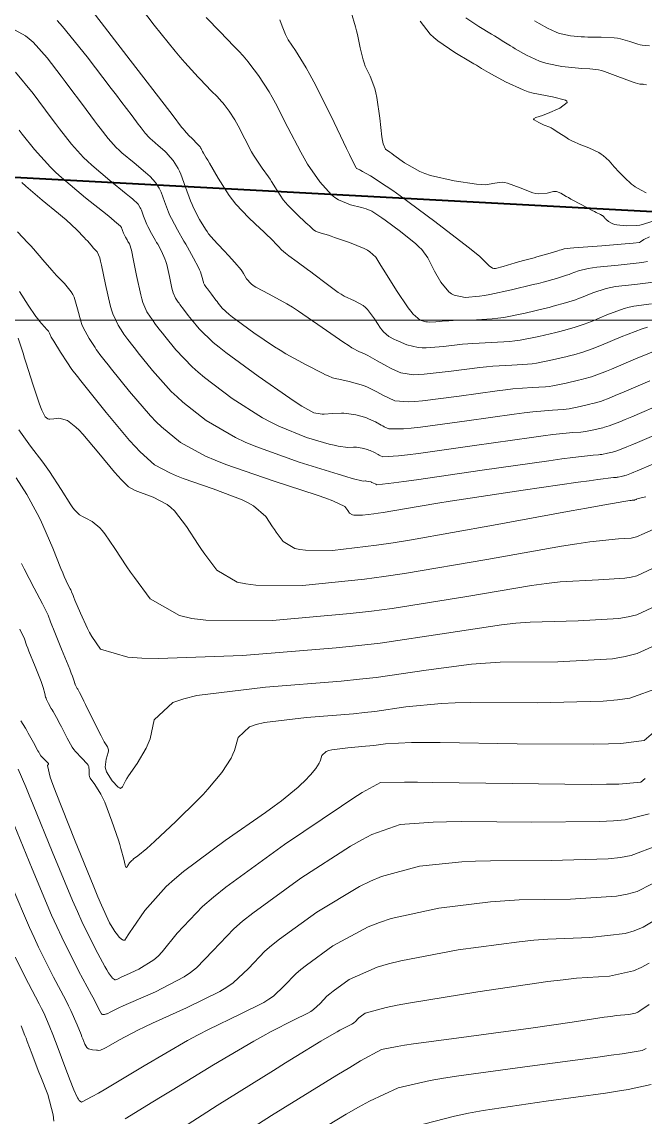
# Model space of a CAD drawing. Header units: millimetres. Extents: x 837475 to 838477, y 1189012 to 1191015.
# Drawn here: x 837773.3 to 837820.7, y 1189153.4 to 1189236.5 of the extents above; entities that cross this region are included whole.
import ezdxf

# ---------------------------------------------------------------- set-up
doc = ezdxf.new("R2010")
doc.units = ezdxf.units.MM
doc.header["$LTSCALE"] = 0.3
doc.layers.add('COORD', color=253, linetype='Continuous', lineweight=20)
doc.layers.add('CORREDORVIA', color=94, linetype='Continuous', lineweight=40)
doc.layers.add('COTAS 10', color=7, linetype='Continuous', lineweight=9, true_color=0x6e3e2d)
doc.layers.add('COTAS INT', color=7, linetype='Continuous', lineweight=5, true_color=0x9fa19f)

msp = doc.modelspace()

# ---------------------------------------------------------------- linework, layer by layer
at = {"layer": 'COORD'}
msp.add_line((837476.514, 1189213.872), (838476.514, 1189213.872), dxfattribs=at)
at = {"layer": 'CORREDORVIA'}
msp.add_lwpolyline([(837918.48, 1189883.493), (837925.042, 1189453.383), (837902.497, 1189217.712), (837593.191, 1189234.399), (837666.017, 1189670.117), (837623.316, 1189818.024), (837548.503, 1190011.455), (837506.88, 1190461.595), (837936.282, 1190278.252), (837938.054, 1190355.403), (837933.054, 1190517.446), (837913.685, 1190646.739), (837916.913, 1190801.892), (837910.676, 1191000.965), (838213.029, 1190992.912), (838237.174, 1190821.339), (838237.001, 1190602.875), (838240.031, 1190437.198), (838238.102, 1190145.726), (838184.199, 1189898.277), (837758.842, 1190109.914), (837918.48, 1189883.493)], dxfattribs=at)
at = {"layer": 'COTAS 10'}
for points in [[(837782.003, 1189238.084), (837783.372, 1189236.276), (837784.975, 1189234.307), (837785.352, 1189233.859), (837785.698, 1189233.453), (837786.706, 1189232.335), (837787.424, 1189231.594), (837787.588, 1189231.426), (837787.737, 1189231.273), (837788.15, 1189230.851), (837788.483, 1189230.487), (837788.582, 1189230.37), (837788.683, 1189230.246), (837789.074, 1189229.742), (837789.505, 1189229.086), (837789.632, 1189228.868), (837789.762, 1189228.633), (837790.262, 1189227.652), (837790.779, 1189226.65), (837790.921, 1189226.403), (837791.063, 1189226.168), (837791.569, 1189225.43), (837792.05, 1189224.769), (837792.175, 1189224.583), (837792.298, 1189224.396), (837792.712, 1189223.711), (837793.185, 1189223.01), (837793.344, 1189222.813), (837793.515, 1189222.614), (837794.235, 1189221.887), (837794.906, 1189221.269), (837795.047, 1189221.139), (837795.168, 1189221.027), (837795.443, 1189220.772), (837795.628, 1189220.643), (837795.693, 1189220.611), (837795.764, 1189220.581), (837796.07, 1189220.482), (837796.608, 1189220.319), (837796.826, 1189220.247), (837797.073, 1189220.164), (837798.213, 1189219.77), (837799.332, 1189219.314), (837799.565, 1189219.191), (837799.766, 1189219.071), (837800.215, 1189218.653), (837800.599, 1189218.017), (837800.757, 1189217.759), (837800.939, 1189217.467), (837801.786, 1189216.116), (837802.666, 1189214.812), (837802.87, 1189214.548), (837803.055, 1189214.327), (837803.579, 1189213.879), (837804.009, 1189213.755), (837804.136, 1189213.738), (837804.266, 1189213.729), (837804.764, 1189213.756), (837805.49, 1189213.821), (837805.765, 1189213.835), (837806.072, 1189213.847), (837807.444, 1189213.878), (837809.036, 1189213.97), (837809.482, 1189214.022), (837809.929, 1189214.084), (837811.562, 1189214.402), (837813.029, 1189214.759), (837813.372, 1189214.845), (837813.688, 1189214.927), (837814.603, 1189215.179), (837815.369, 1189215.429), (837815.592, 1189215.51), (837815.82, 1189215.596), (837816.681, 1189215.949), (837817.714, 1189216.282), (837818.049, 1189216.355), (837818.407, 1189216.421), (837819.878, 1189216.593), (837821.302, 1189216.772)], [(837807.041, 1189236.844), (837808.032, 1189236.167), (837809.007, 1189235.593), (837809.225, 1189235.462), (837809.421, 1189235.342), (837809.942, 1189235.01), (837810.432, 1189234.701), (837810.608, 1189234.596), (837810.802, 1189234.483), (837811.649, 1189234.005), (837812.646, 1189233.549), (837812.934, 1189233.45), (837813.228, 1189233.363), (837814.332, 1189233.147), (837815.353, 1189233.035), (837815.594, 1189233.014), (837815.816, 1189232.997), (837816.47, 1189232.971), (837817.122, 1189232.882), (837817.344, 1189232.826), (837817.584, 1189232.755), (837818.6, 1189232.386), (837819.546, 1189232.016), (837819.741, 1189231.945), (837819.908, 1189231.888), (837820.27, 1189231.798), (837820.451, 1189231.79), (837820.504, 1189231.785), (837820.558, 1189231.778), (837820.763, 1189231.742)], [(837822.108, 1189207.596), (837819.645, 1189206.54), (837819.151, 1189206.331), (837818.738, 1189206.159), (837817.924, 1189205.838), (837817.572, 1189205.741), (837817.451, 1189205.71), (837817.319, 1189205.676), (837816.755, 1189205.539), (837816.127, 1189205.417), (837815.955, 1189205.393), (837815.783, 1189205.373), (837815.171, 1189205.338), (837813.656, 1189205.182), (837812.916, 1189205.087), (837812.037, 1189204.969), (837807.705, 1189204.355), (837803.451, 1189203.759), (837802.621, 1189203.653), (837801.942, 1189203.572), (837800.748, 1189203.494), (837800.523, 1189203.597), (837800.455, 1189203.632), (837800.385, 1189203.669), (837800.11, 1189203.822), (837799.79, 1189203.977), (837799.691, 1189204.014), (837799.588, 1189204.05), (837799.179, 1189204.161), (837798.746, 1189204.228), (837798.627, 1189204.236), (837798.509, 1189204.24), (837798.086, 1189204.216), (837797.35, 1189204.299), (837797.034, 1189204.37), (837796.669, 1189204.463), (837794.947, 1189204.97), (837792.84, 1189205.817), (837792.233, 1189206.124), (837791.615, 1189206.461), (837789.298, 1189207.938), (837787.191, 1189209.526), (837786.706, 1189209.932), (837786.263, 1189210.325), (837785.018, 1189211.626), (837784.195, 1189212.658), (837784.017, 1189212.881), (837783.862, 1189213.076), (837783.486, 1189213.557), (837783.243, 1189213.89), (837783.171, 1189213.992), (837783.098, 1189214.099), (837782.819, 1189214.52), (837782.524, 1189215.214), (837782.44, 1189215.492), (837782.355, 1189215.808), (837782.042, 1189217.259), (837781.764, 1189218.66), (837781.702, 1189218.943), (837781.646, 1189219.182), (837781.497, 1189219.667), (837781.388, 1189219.861), (837781.357, 1189219.916), (837781.325, 1189219.971), (837781.209, 1189220.174), (837781.102, 1189220.377), (837781.076, 1189220.432), (837781.052, 1189220.486), (837780.979, 1189220.677), (837780.918, 1189220.844), (837780.901, 1189220.883), (837780.883, 1189220.918), (837780.82, 1189221.021), (837780.374, 1189221.399), (837780.116, 1189221.609), (837779.798, 1189221.864), (837778.164, 1189223.164), (837776.343, 1189224.697), (837775.908, 1189225.099), (837775.502, 1189225.491), (837774.288, 1189226.826), (837773.354, 1189228.003), (837773.126, 1189228.296)], [(837821.26, 1189195.034), (837820.023, 1189194.459), (837819.592, 1189194.353), (837819.123, 1189194.27), (837817.109, 1189194.163), (837814.198, 1189193.995), (837813.163, 1189193.874), (837812.029, 1189193.72), (837807.109, 1189192.897), (837801.461, 1189191.987), (837799.869, 1189191.779), (837798.264, 1189191.591), (837792.367, 1189191.07), (837787.306, 1189191.081), (837786.228, 1189191.228), (837785.292, 1189191.437), (837783.08, 1189192.714), (837781.878, 1189194.324), (837781.578, 1189194.745), (837781.292, 1189195.154), (837780.379, 1189196.539), (837779.617, 1189197.651), (837779.426, 1189197.889), (837779.244, 1189198.096), (837778.663, 1189198.589), (837778.197, 1189198.844), (837778.088, 1189198.901), (837777.988, 1189198.952), (837777.702, 1189199.086), (837777.349, 1189199.438), (837777.208, 1189199.627), (837777.047, 1189199.856), (837776.311, 1189201.011), (837775.43, 1189202.378), (837775.178, 1189202.74), (837774.923, 1189203.095), (837773.975, 1189204.318), (837773.101, 1189205.554)], [(837773.054, 1189179.788), (837773.627, 1189178.432), (837773.885, 1189177.808), (837774.185, 1189177.076), (837775.626, 1189173.535), (837777.177, 1189169.812), (837777.547, 1189168.965), (837777.891, 1189168.199), (837778.919, 1189166.098), (837779.639, 1189164.799), (837779.789, 1189164.539), (837779.919, 1189164.322), (837780.209, 1189163.896), (837780.36, 1189163.798), (837780.401, 1189163.787), (837780.442, 1189163.783), (837780.59, 1189163.829), (837780.929, 1189164), (837781.091, 1189164.075), (837781.283, 1189164.162), (837782.221, 1189164.577), (837783.354, 1189165.298), (837783.667, 1189165.578), (837783.981, 1189165.893), (837785.114, 1189167.32), (837787.056, 1189169.359), (837787.88, 1189170.06), (837788.827, 1189170.819), (837793.281, 1189174.053), (837797.601, 1189176.976), (837798.464, 1189177.54), (837799.183, 1189177.997), (837800.575, 1189178.761), (837802.383, 1189178.792), (837803.363, 1189178.786), (837804.551, 1189178.775), (837810.575, 1189178.686), (837816.561, 1189178.622), (837817.725, 1189178.627), (837818.675, 1189178.642), (837820.324, 1189178.778), (837820.662, 1189179.078)], [(837820.966, 1189165.047), (837820.352, 1189164.721), (837819.771, 1189164.461), (837817.95, 1189164.065), (837815.44, 1189163.899), (837814.425, 1189163.785), (837813.271, 1189163.642), (837807.95, 1189162.876), (837802.852, 1189162.042), (837801.839, 1189161.855), (837800.999, 1189161.688), (837799.406, 1189161.243), (837799.012, 1189160.957), (837798.928, 1189160.889), (837798.855, 1189160.828), (837798.684, 1189160.647), (837798.522, 1189160.494), (837798.456, 1189160.45), (837798.38, 1189160.404), (837798.028, 1189160.23), (837797.472, 1189159.951), (837797.268, 1189159.838), (837797.042, 1189159.711), (837796.044, 1189159.123), (837794.142, 1189157.958), (837793.346, 1189157.465), (837792.434, 1189156.9), (837788.166, 1189154.244), (837784.025, 1189151.579)]]:
    msp.add_lwpolyline(points, dxfattribs=at)
at = {"layer": 'COTAS INT'}
for points in [[(837820.842, 1189213.349), (837820.448, 1189213.225), (837818.852, 1189212.608), (837817.35, 1189211.974), (837817.016, 1189211.839), (837816.717, 1189211.721), (837815.931, 1189211.442), (837815.242, 1189211.253), (837815.004, 1189211.191), (837814.745, 1189211.126), (837813.639, 1189210.857), (837812.408, 1189210.617), (837812.071, 1189210.57), (837811.735, 1189210.531), (837810.535, 1189210.462), (837809.105, 1189210.381), (837808.626, 1189210.336), (837808.109, 1189210.28), (837805.94, 1189209.995), (837803.889, 1189209.762), (837803.447, 1189209.739), (837803.059, 1189209.734), (837802.114, 1189209.865), (837801.478, 1189210.158), (837801.286, 1189210.255), (837801.087, 1189210.359), (837800.31, 1189210.792), (837799.602, 1189211.186), (837799.447, 1189211.265), (837799.309, 1189211.332), (837798.96, 1189211.467), (837798.387, 1189211.784), (837798.108, 1189211.965), (837797.777, 1189212.187), (837796.147, 1189213.327), (837794.328, 1189214.568), (837793.878, 1189214.854), (837793.45, 1189215.115), (837792.097, 1189215.848), (837791.104, 1189216.374), (837790.903, 1189216.504), (837790.734, 1189216.627), (837790.39, 1189217.016), (837790.171, 1189217.416), (837790.081, 1189217.547), (837789.978, 1189217.686), (837789.497, 1189218.259), (837789.011, 1189218.797), (837788.904, 1189218.915), (837788.81, 1189219.019), (837788.569, 1189219.279), (837788.367, 1189219.49), (837788.297, 1189219.563), (837788.221, 1189219.642), (837787.896, 1189219.978), (837787.51, 1189220.443), (837787.395, 1189220.603), (837787.277, 1189220.777), (837786.824, 1189221.517), (837786.371, 1189222.398), (837786.253, 1189222.661), (837786.139, 1189222.933), (837785.757, 1189223.98), (837785.395, 1189224.96), (837785.294, 1189225.188), (837785.192, 1189225.398), (837784.822, 1189226.001), (837784.421, 1189226.468), (837784.3, 1189226.593), (837784.174, 1189226.715), (837783.685, 1189227.139), (837783.218, 1189227.532), (837783.106, 1189227.635), (837783.002, 1189227.736), (837782.691, 1189228.078), (837782.379, 1189228.478), (837782.275, 1189228.614), (837782.163, 1189228.762), (837781.694, 1189229.39), (837780.854, 1189230.505), (837780.508, 1189230.96), (837780.113, 1189231.478), (837778.278, 1189233.876), (837776.425, 1189236.178), (837776.019, 1189236.635)], [(837778.669, 1189237.365), (837781.305, 1189233.959), (837784.811, 1189229.385), (837785.458, 1189228.54), (837785.474, 1189228.519), (837785.478, 1189228.514), (837785.481, 1189228.509), (837785.492, 1189228.495), (837785.502, 1189228.484), (837785.506, 1189228.48), (837785.51, 1189228.477), (837785.526, 1189228.464), (837785.559, 1189228.427), (837785.575, 1189228.409), (837785.592, 1189228.387), (837785.677, 1189228.279), (837785.835, 1189228.097), (837785.898, 1189228.028), (837785.97, 1189227.952), (837786.303, 1189227.609), (837786.624, 1189227.281), (837786.69, 1189227.213), (837786.744, 1189227.155), (837786.857, 1189227.029), (837786.905, 1189226.956), (837786.919, 1189226.932), (837786.934, 1189226.906), (837786.989, 1189226.797), (837787.047, 1189226.686), (837787.062, 1189226.658), (837787.078, 1189226.632), (837787.134, 1189226.55), (837787.336, 1189226.215), (837787.443, 1189226.03), (837787.573, 1189225.805), (837788.227, 1189224.656), (837789.071, 1189223.337), (837789.32, 1189223.004), (837789.576, 1189222.686), (837790.555, 1189221.653), (837791.448, 1189220.822), (837791.651, 1189220.631), (837791.833, 1189220.457), (837792.329, 1189219.967), (837792.662, 1189219.623), (837792.742, 1189219.54), (837792.816, 1189219.462), (837793.042, 1189219.225), (837793.343, 1189218.96), (837793.465, 1189218.864), (837793.603, 1189218.759), (837794.242, 1189218.297), (837795.032, 1189217.726), (837795.266, 1189217.551), (837795.506, 1189217.369), (837796.428, 1189216.652), (837797.344, 1189215.988), (837797.581, 1189215.839), (837797.811, 1189215.706), (837798.579, 1189215.352), (837799.252, 1189214.987), (837799.422, 1189214.846), (837799.584, 1189214.688), (837800.108, 1189213.973), (837800.563, 1189213.267), (837800.681, 1189213.114), (837800.797, 1189212.979), (837801.185, 1189212.646), (837801.62, 1189212.416), (837801.765, 1189212.346), (837801.92, 1189212.273), (837802.569, 1189211.989), (837803.431, 1189211.788), (837803.722, 1189211.768), (837804.035, 1189211.763), (837805.352, 1189211.876), (837806.8, 1189212.05), (837807.195, 1189212.085), (837807.589, 1189212.114), (837808.989, 1189212.17), (837810.386, 1189212.251), (837810.776, 1189212.296), (837811.169, 1189212.351), (837812.6, 1189212.629), (837813.887, 1189212.942), (837814.188, 1189213.018), (837814.465, 1189213.09), (837815.267, 1189213.311), (837816.043, 1189213.575), (837816.304, 1189213.674), (837816.585, 1189213.785), (837817.766, 1189214.278), (837819.081, 1189214.753), (837819.446, 1189214.852), (837819.811, 1189214.937), (837821.133, 1189215.127)], [(837787.33, 1189236.849), (837788.385, 1189235.759), (837789.416, 1189234.693), (837789.624, 1189234.479), (837789.798, 1189234.299), (837790.144, 1189233.944), (837790.396, 1189233.638), (837790.511, 1189233.49), (837790.645, 1189233.315), (837791.291, 1189232.454), (837792.105, 1189231.217), (837792.345, 1189230.804), (837792.591, 1189230.361), (837793.534, 1189228.506), (837794.503, 1189226.626), (837794.766, 1189226.166), (837795.026, 1189225.732), (837795.945, 1189224.386), (837796.855, 1189223.403), (837797.109, 1189223.199), (837797.364, 1189223.023), (837798.295, 1189222.634), (837799.114, 1189222.439), (837799.299, 1189222.387), (837799.465, 1189222.335), (837799.913, 1189222.152), (837800.448, 1189221.806), (837800.668, 1189221.651), (837800.92, 1189221.47), (837802.09, 1189220.603), (837803.245, 1189219.667), (837803.486, 1189219.443), (837803.694, 1189219.233), (837804.161, 1189218.602), (837804.463, 1189217.994), (837804.566, 1189217.799), (837804.678, 1189217.593), (837805.15, 1189216.753), (837805.754, 1189216.02), (837805.948, 1189215.881), (837806.154, 1189215.769), (837806.994, 1189215.6), (837808.093, 1189215.695), (837808.461, 1189215.751), (837808.858, 1189215.82), (837810.523, 1189216.174), (837812.171, 1189216.575), (837812.557, 1189216.672), (837812.912, 1189216.764), (837813.938, 1189217.047), (837814.696, 1189217.283), (837814.881, 1189217.346), (837815.055, 1189217.408), (837815.596, 1189217.619), (837816.346, 1189217.81), (837816.653, 1189217.859), (837817.003, 1189217.906), (837818.623, 1189218.059), (837820.219, 1189218.217), (837820.554, 1189218.267), (837820.843, 1189218.32)], [(837792.926, 1189236.695), (837793.099, 1189236.205), (837793.34, 1189235.573), (837793.442, 1189235.376), (837793.56, 1189235.17), (837794.117, 1189234.346), (837794.93, 1189233.043), (837795.21, 1189232.535), (837795.513, 1189231.962), (837796.807, 1189229.361), (837797.979, 1189226.924), (837798.206, 1189226.454), (837798.391, 1189226.074), (837798.706, 1189225.442), (837798.745, 1189225.4), (837798.756, 1189225.391), (837798.767, 1189225.384), (837798.807, 1189225.367), (837798.985, 1189225.281), (837799.082, 1189225.23), (837799.201, 1189225.168), (837799.805, 1189224.842), (837801.007, 1189224.063), (837801.503, 1189223.714), (837802.069, 1189223.307), (837804.703, 1189221.357), (837807.218, 1189219.428), (837807.71, 1189219.035), (837808.113, 1189218.703), (837808.828, 1189218.01), (837809.073, 1189217.82), (837809.179, 1189217.805), (837809.302, 1189217.806), (837809.884, 1189217.942), (837810.541, 1189218.161), (837810.712, 1189218.213), (837810.878, 1189218.262), (837811.434, 1189218.41), (837812.035, 1189218.563), (837812.228, 1189218.615), (837812.434, 1189218.672), (837813.274, 1189218.915), (837814.022, 1189219.138), (837814.169, 1189219.182), (837814.29, 1189219.219), (837814.51, 1189219.29), (837814.979, 1189219.339), (837815.257, 1189219.362), (837815.599, 1189219.39), (837817.367, 1189219.524), (837819.137, 1189219.662), (837819.479, 1189219.691), (837819.757, 1189219.716), (837820.229, 1189219.776), (837820.312, 1189219.83), (837820.345, 1189219.852), (837820.383, 1189219.877), (837820.557, 1189219.99), (837820.985, 1189220.21)], [(837821.182, 1189221.375), (837820.462, 1189221.143), (837820.252, 1189221.102), (837820.038, 1189221.071), (837819.228, 1189221.04), (837818.51, 1189221.11), (837818.354, 1189221.142), (837818.217, 1189221.18), (837817.877, 1189221.361), (837817.689, 1189221.55), (837817.648, 1189221.592), (837817.612, 1189221.63), (837817.523, 1189221.731), (837817.447, 1189221.8), (837817.42, 1189221.818), (837817.391, 1189221.836), (837817.261, 1189221.897), (837816.955, 1189222.044), (837816.814, 1189222.116), (837816.648, 1189222.202), (837815.848, 1189222.627), (837815.02, 1189223.076), (837814.837, 1189223.178), (837814.675, 1189223.27), (837814.256, 1189223.521), (837813.921, 1189223.634), (837813.812, 1189223.64), (837813.696, 1189223.634), (837813.217, 1189223.519), (837812.582, 1189223.465), (837812.367, 1189223.498), (837812.136, 1189223.551), (837811.159, 1189223.914), (837810.205, 1189224.271), (837809.988, 1189224.32), (837809.792, 1189224.348), (837809.253, 1189224.269), (837808.533, 1189224.162), (837808.223, 1189224.172), (837807.865, 1189224.2), (837806.171, 1189224.444), (837804.369, 1189224.871), (837803.943, 1189225.015), (837803.549, 1189225.169), (837802.388, 1189225.816), (837801.586, 1189226.412), (837801.417, 1189226.534), (837801.272, 1189226.638), (837800.943, 1189226.855), (837800.769, 1189227.276), (837800.722, 1189227.508), (837800.675, 1189227.789), (837800.509, 1189229.219), (837800.297, 1189230.774), (837800.22, 1189231.133), (837800.136, 1189231.462), (837799.768, 1189232.395), (837799.4, 1189233.173), (837799.316, 1189233.405), (837799.24, 1189233.643), (837799.03, 1189234.563), (837798.826, 1189235.564), (837798.754, 1189235.853), (837798.676, 1189236.148), (837798.338, 1189237.259)], [(837820.743, 1189223.541), (837820.351, 1189223.747), (837819.91, 1189224.006), (837819.776, 1189224.105), (837819.638, 1189224.215), (837819.096, 1189224.709), (837818.567, 1189225.251), (837818.437, 1189225.39), (837818.314, 1189225.526), (837817.927, 1189225.979), (837817.483, 1189226.386), (837817.324, 1189226.493), (837817.149, 1189226.598), (837816.386, 1189226.954), (837815.661, 1189227.243), (837815.51, 1189227.305), (837815.38, 1189227.359), (837815.09, 1189227.49), (837814.849, 1189227.633), (837814.751, 1189227.694), (837814.638, 1189227.765), (837814.114, 1189228.102), (837813.613, 1189228.42), (837813.514, 1189228.479), (837813.433, 1189228.527), (837813.285, 1189228.595), (837813.156, 1189228.631), (837813.086, 1189228.659), (837813.003, 1189228.694), (837812.578, 1189228.882), (837812.231, 1189229.087), (837812.195, 1189229.131), (837812.186, 1189229.171), (837812.374, 1189229.272), (837812.869, 1189229.42), (837813.054, 1189229.49), (837813.26, 1189229.572), (837814.178, 1189229.974), (837814.733, 1189230.397), (837814.71, 1189230.494), (837814.61, 1189230.582), (837813.615, 1189230.823), (837812.159, 1189231.11), (837811.77, 1189231.227), (837811.387, 1189231.359), (837810.053, 1189231.972), (837808.987, 1189232.565), (837808.773, 1189232.686), (837808.594, 1189232.787), (837808.239, 1189232.997), (837807.85, 1189233.233), (837807.65, 1189233.351), (837807.41, 1189233.492), (837806.207, 1189234.194), (837804.913, 1189235.078), (837804.615, 1189235.334), (837804.342, 1189235.596), (837803.576, 1189236.581)], [(837812.27, 1189236.615), (837812.443, 1189236.507), (837812.617, 1189236.401), (837813.245, 1189236.038), (837813.898, 1189235.739), (837814.086, 1189235.674), (837814.279, 1189235.617), (837815.001, 1189235.476), (837815.811, 1189235.403), (837816.058, 1189235.39), (837816.315, 1189235.379), (837817.323, 1189235.364), (837818.31, 1189235.316), (837818.553, 1189235.285), (837818.783, 1189235.246), (837819.503, 1189235.04), (837820.118, 1189234.833), (837820.282, 1189234.793), (837820.442, 1189234.762), (837820.998, 1189234.712)], [(837772.538, 1189236.043), (837773.593, 1189235.479), (837773.887, 1189235.25), (837774.182, 1189234.991), (837775.252, 1189233.793), (837776.316, 1189232.395), (837776.607, 1189232.01), (837776.897, 1189231.625), (837777.929, 1189230.241), (837778.852, 1189229.006), (837779.072, 1189228.715), (837779.277, 1189228.446), (837779.89, 1189227.661), (837780.502, 1189226.987), (837780.707, 1189226.79), (837780.926, 1189226.587), (837781.845, 1189225.814), (837782.716, 1189225.098), (837782.905, 1189224.932), (837783.072, 1189224.779), (837783.488, 1189224.341), (837783.756, 1189223.905), (837783.829, 1189223.753), (837783.902, 1189223.588), (837784.164, 1189222.879), (837784.472, 1189222.067), (837784.575, 1189221.836), (837784.684, 1189221.603), (837785.14, 1189220.742), (837785.635, 1189219.877), (837785.768, 1189219.642), (837785.901, 1189219.409), (837786.367, 1189218.585), (837786.747, 1189217.866), (837786.825, 1189217.7), (837786.892, 1189217.547), (837787.032, 1189217.116), (837787.095, 1189216.826), (837787.112, 1189216.762), (837787.129, 1189216.707), (837787.188, 1189216.568), (837787.305, 1189216.403), (837787.422, 1189216.247), (837787.724, 1189215.849), (837788.07, 1189215.4), (837788.16, 1189215.284), (837788.247, 1189215.172), (837788.543, 1189214.798), (837789.081, 1189214.296), (837789.321, 1189214.104), (837789.601, 1189213.888), (837790.939, 1189212.915), (837792.521, 1189211.858), (837792.954, 1189211.589), (837793.385, 1189211.33), (837794.923, 1189210.481), (837796.155, 1189209.853), (837796.393, 1189209.733), (837796.586, 1189209.637), (837796.908, 1189209.487), (837797.121, 1189209.448), (837797.245, 1189209.423), (837797.397, 1189209.39), (837798.182, 1189209.219), (837799.087, 1189208.974), (837799.315, 1189208.895), (837799.534, 1189208.811), (837800.243, 1189208.468), (837800.853, 1189208.129), (837801.009, 1189208.047), (837801.16, 1189207.971), (837801.659, 1189207.741), (837802.687, 1189207.68), (837803.171, 1189207.71), (837803.743, 1189207.761), (837806.528, 1189208.115), (837809.419, 1189208.51), (837810.056, 1189208.586), (837810.622, 1189208.648), (837812.08, 1189208.754), (837813.085, 1189208.812), (837813.366, 1189208.844), (837813.648, 1189208.884), (837814.677, 1189209.084), (837815.603, 1189209.309), (837815.82, 1189209.364), (837816.019, 1189209.415), (837816.596, 1189209.574), (837817.391, 1189209.867), (837817.728, 1189210.003), (837818.115, 1189210.162), (837819.937, 1189210.937), (837821.815, 1189211.696)], [(837772.853, 1189232.715), (837774.174, 1189231.079), (837775.544, 1189229.245), (837775.871, 1189228.813), (837776.176, 1189228.413), (837777.089, 1189227.243), (837778.002, 1189226.239), (837778.307, 1189225.944), (837778.635, 1189225.642), (837780.005, 1189224.489), (837781.257, 1189223.481), (837781.51, 1189223.27), (837781.723, 1189223.089), (837782.154, 1189222.681), (837782.319, 1189222.412), (837782.365, 1189222.318), (837782.41, 1189222.216), (837782.572, 1189221.778), (837782.762, 1189221.277), (837782.825, 1189221.134), (837782.893, 1189220.99), (837783.174, 1189220.458), (837783.48, 1189219.924), (837783.563, 1189219.779), (837783.644, 1189219.635), (837783.932, 1189219.126), (837784.197, 1189218.524), (837784.264, 1189218.321), (837784.328, 1189218.104), (837784.537, 1189217.188), (837784.725, 1189216.317), (837784.776, 1189216.127), (837784.826, 1189215.96), (837785.004, 1189215.544), (837785.202, 1189215.251), (837785.265, 1189215.161), (837785.332, 1189215.068), (837785.605, 1189214.703), (837785.966, 1189214.238), (837786.089, 1189214.082), (837786.221, 1189213.915), (837786.781, 1189213.212), (837787.848, 1189212.187), (837788.301, 1189211.816), (837788.821, 1189211.407), (837791.266, 1189209.618), (837793.674, 1189207.954), (837794.171, 1189207.625), (837794.594, 1189207.353), (837795.508, 1189206.844), (837795.989, 1189206.751), (837796.139, 1189206.74), (837796.296, 1189206.736), (837796.923, 1189206.779), (837797.602, 1189206.817), (837797.792, 1189206.811), (837797.983, 1189206.798), (837798.681, 1189206.69), (837799.337, 1189206.512), (837799.503, 1189206.455), (837799.662, 1189206.394), (837800.176, 1189206.145), (837800.619, 1189205.899), (837800.732, 1189205.84), (837800.842, 1189205.784), (837801.203, 1189205.617), (837802.314, 1189205.626), (837802.896, 1189205.682), (837803.597, 1189205.76), (837807.117, 1189206.235), (837810.728, 1189206.739), (837811.486, 1189206.836), (837812.139, 1189206.915), (837813.625, 1189207.046), (837814.434, 1189207.093), (837814.66, 1189207.119), (837814.887, 1189207.15), (837815.716, 1189207.312), (837816.461, 1189207.493), (837816.635, 1189207.537), (837816.796, 1189207.578), (837817.26, 1189207.706), (837818.064, 1189208.013), (837818.439, 1189208.167), (837818.88, 1189208.351), (837821.023, 1189209.267)], [(837773.324, 1189224.317), (837773.624, 1189224.04), (837774.875, 1189222.986), (837776.118, 1189221.974), (837776.412, 1189221.723), (837776.685, 1189221.485), (837777.492, 1189220.729), (837778.066, 1189220.142), (837778.192, 1189220.01), (837778.304, 1189219.891), (837778.59, 1189219.57), (837778.778, 1189219.35), (837778.828, 1189219.295), (837778.877, 1189219.243), (837779.047, 1189219.073), (837779.244, 1189218.599), (837779.311, 1189218.354), (837779.383, 1189218.06), (837779.686, 1189216.589), (837780.037, 1189215.025), (837780.138, 1189214.672), (837780.242, 1189214.354), (837780.635, 1189213.496), (837780.994, 1189212.946), (837781.077, 1189212.823), (837781.153, 1189212.711), (837781.367, 1189212.412), (837781.759, 1189211.915), (837781.946, 1189211.679), (837782.168, 1189211.401), (837783.256, 1189210.04), (837784.678, 1189208.464), (837785.112, 1189208.049), (837785.562, 1189207.644), (837787.33, 1189206.258), (837789.556, 1189204.967), (837790.294, 1189204.622), (837791.085, 1189204.282), (837794.385, 1189203.097), (837797.349, 1189202.175), (837797.928, 1189202.001), (837798.404, 1189201.862), (837799.25, 1189201.653), (837799.415, 1189201.662), (837799.462, 1189201.661), (837799.508, 1189201.658), (837799.678, 1189201.631), (837799.838, 1189201.588), (837799.879, 1189201.574), (837799.918, 1189201.559), (837800.043, 1189201.499), (837800.151, 1189201.438), (837800.205, 1189201.411), (837800.293, 1189201.37), (837801.57, 1189201.518), (837802.346, 1189201.624), (837803.305, 1189201.758), (837808.293, 1189202.474), (837813.347, 1189203.199), (837814.347, 1189203.337), (837815.173, 1189203.449), (837816.716, 1189203.63), (837817.133, 1189203.654), (837817.249, 1189203.667), (837817.366, 1189203.684), (837817.793, 1189203.767), (837818.177, 1189203.86), (837818.267, 1189203.883), (837818.349, 1189203.904), (837818.588, 1189203.97), (837819.281, 1189204.248), (837819.649, 1189204.403), (837820.095, 1189204.592), (837822.341, 1189205.557)], [(837773.001, 1189220.581), (837773.791, 1189219.755), (837774.002, 1189219.525), (837774.209, 1189219.294), (837774.929, 1189218.452), (837775.604, 1189217.663), (837775.784, 1189217.464), (837775.96, 1189217.275), (837776.57, 1189216.665), (837777.08, 1189216.033), (837777.192, 1189215.829), (837777.293, 1189215.614), (837777.553, 1189214.733), (837777.801, 1189213.802), (837777.893, 1189213.555), (837777.995, 1189213.312), (837778.451, 1189212.472), (837778.891, 1189211.794), (837778.983, 1189211.653), (837779.064, 1189211.533), (837779.248, 1189211.266), (837779.655, 1189210.753), (837779.875, 1189210.477), (837780.142, 1189210.144), (837781.493, 1189208.455), (837783.094, 1189206.603), (837783.517, 1189206.166), (837783.933, 1189205.762), (837785.363, 1189204.578), (837787.279, 1189203.543), (837788.001, 1189203.233), (837788.807, 1189202.912), (837792.406, 1189201.67), (837795.763, 1189200.577), (837796.415, 1189200.35), (837796.947, 1189200.156), (837797.865, 1189199.728), (837797.999, 1189199.522), (837798.073, 1189199.414), (837798.21, 1189199.229), (837798.444, 1189199.094), (837798.543, 1189199.072), (837798.657, 1189199.056), (837799.192, 1189199.055), (837800.069, 1189199.157), (837800.398, 1189199.207), (837800.764, 1189199.265), (837802.399, 1189199.554), (837804.92, 1189199.982), (837805.846, 1189200.128), (837806.87, 1189200.287), (837811.39, 1189200.959), (837815.585, 1189201.564), (837816.404, 1189201.679), (837817.075, 1189201.772), (837818.261, 1189201.922), (837818.482, 1189201.934), (837818.544, 1189201.941), (837818.606, 1189201.95), (837818.832, 1189201.994), (837819.035, 1189202.043), (837819.082, 1189202.056), (837819.126, 1189202.067), (837819.253, 1189202.102), (837819.619, 1189202.249), (837819.814, 1189202.331), (837820.05, 1189202.431), (837821.239, 1189202.942)], [(837773.147, 1189216.058), (837773.819, 1189215.012), (837774.398, 1189214.156), (837774.534, 1189213.969), (837774.658, 1189213.804), (837775.019, 1189213.39), (837775.257, 1189213.146), (837775.305, 1189213.088), (837775.344, 1189213.035), (837775.421, 1189212.878), (837775.565, 1189212.58), (837775.647, 1189212.438), (837775.748, 1189212.27), (837776.266, 1189211.448), (837776.787, 1189210.642), (837776.89, 1189210.484), (837776.974, 1189210.354), (837777.13, 1189210.12), (837777.551, 1189209.592), (837777.804, 1189209.276), (837778.115, 1189208.887), (837779.731, 1189206.869), (837781.509, 1189204.741), (837781.923, 1189204.282), (837782.303, 1189203.88), (837783.395, 1189202.898), (837784.608, 1189202.243), (837785.065, 1189202.046), (837785.575, 1189201.844), (837787.854, 1189201.057), (837790.062, 1189200.232), (837790.527, 1189200.005), (837790.928, 1189199.778), (837791.85, 1189198.963), (837792.361, 1189198.176), (837792.504, 1189197.968), (837792.646, 1189197.763), (837793.166, 1189197.057), (837794.06, 1189196.542), (837794.438, 1189196.457), (837794.873, 1189196.398), (837796.917, 1189196.393), (837800.263, 1189196.783), (837801.518, 1189196.972), (837802.916, 1189197.196), (837809.155, 1189198.299), (837815.034, 1189199.387), (837816.205, 1189199.601), (837817.178, 1189199.779), (837819.043, 1189200.107), (837819.509, 1189200.174), (837819.6, 1189200.187), (837819.675, 1189200.197), (837819.807, 1189200.214), (837819.831, 1189200.215), (837819.845, 1189200.217), (837819.87, 1189200.222), (837819.893, 1189200.227), (837819.898, 1189200.228), (837819.903, 1189200.23), (837819.917, 1189200.234), (837819.958, 1189200.25), (837819.979, 1189200.259), (837820.006, 1189200.27), (837820.138, 1189200.327), (837820.717, 1189200.458)], [(837821.326, 1189198.002), (837820.588, 1189197.682), (837820.011, 1189197.414), (837819.81, 1189197.365), (837819.591, 1189197.326), (837818.651, 1189197.276), (837816.474, 1189197.046), (837815.476, 1189196.893), (837814.306, 1189196.703), (837808.651, 1189195.694), (837802.381, 1189194.627), (837800.823, 1189194.4), (837799.343, 1189194.202), (837794.642, 1189193.732), (837791.089, 1189193.739), (837790.333, 1189193.842), (837789.676, 1189193.989), (837788.123, 1189194.885), (837787.219, 1189196.112), (837786.971, 1189196.468), (837786.723, 1189196.83), (837785.835, 1189198.197), (837784.909, 1189199.401), (837784.638, 1189199.66), (837784.36, 1189199.888), (837783.301, 1189200.444), (837782.343, 1189200.775), (837782.129, 1189200.86), (837781.937, 1189200.943), (837781.427, 1189201.218), (837780.859, 1189201.767), (837780.63, 1189202.023), (837780.37, 1189202.323), (837779.173, 1189203.778), (837777.956, 1189205.222), (837777.683, 1189205.514), (837777.438, 1189205.759), (837776.786, 1189206.257), (837776.341, 1189206.394), (837776.227, 1189206.412), (837776.117, 1189206.421), (837775.751, 1189206.383), (837775.444, 1189206.348), (837775.371, 1189206.36), (837775.302, 1189206.38), (837775.097, 1189206.53), (837774.849, 1189207.038), (837774.754, 1189207.284), (837774.647, 1189207.576), (837774.165, 1189209.011), (837773.656, 1189210.602), (837773.532, 1189210.992), (837773.415, 1189211.36), (837773.054, 1189212.506)], [(837821.932, 1189192.385), (837820.035, 1189191.504), (837819.375, 1189191.342), (837818.655, 1189191.215), (837815.567, 1189191.05), (837811.921, 1189190.944), (837810.85, 1189190.854), (837809.752, 1189190.738), (837805.567, 1189190.099), (837800.541, 1189189.347), (837798.915, 1189189.159), (837797.186, 1189188.98), (837790.092, 1189188.408), (837783.716, 1189188.17), (837782.44, 1189188.202), (837781.376, 1189188.277), (837779.3, 1189188.899), (837778.645, 1189189.863), (837778.476, 1189190.154), (837778.313, 1189190.454), (837777.769, 1189191.623), (837777.359, 1189192.623), (837777.28, 1189192.817), (837777.215, 1189192.976), (837777.107, 1189193.25), (837777.06, 1189193.352), (837777.035, 1189193.402), (837777.004, 1189193.462), (837776.847, 1189193.756), (837776.548, 1189194.403), (837776.429, 1189194.686), (837776.293, 1189195.013), (837775.668, 1189196.567), (837774.922, 1189198.313), (837774.709, 1189198.762), (837774.494, 1189199.195), (837773.696, 1189200.633), (837772.883, 1189201.902)], [(837773.312, 1189195.387), (837773.504, 1189194.982), (837774.251, 1189193.528), (837774.893, 1189192.329), (837775.019, 1189192.086), (837775.123, 1189191.882), (837775.313, 1189191.466), (837775.498, 1189190.971), (837775.599, 1189190.716), (837775.722, 1189190.412), (837776.344, 1189188.888), (837776.96, 1189187.376), (837777.078, 1189187.078), (837777.174, 1189186.832), (837777.332, 1189186.381), (837777.356, 1189186.264), (837777.368, 1189186.23), (837777.382, 1189186.194), (837777.45, 1189186.058), (837777.54, 1189185.902), (837777.567, 1189185.855), (837777.595, 1189185.805), (837777.704, 1189185.611), (837777.935, 1189185.159), (837778.04, 1189184.948), (837778.163, 1189184.7), (837778.752, 1189183.491), (837779.348, 1189182.297), (837779.474, 1189182.058), (837779.584, 1189181.86), (837779.841, 1189181.472), (837779.915, 1189181.252), (837779.909, 1189181.158), (837779.892, 1189181.05), (837779.737, 1189180.541), (837779.665, 1189179.923), (837779.701, 1189179.747), (837779.76, 1189179.568), (837780.175, 1189178.902), (837780.647, 1189178.414), (837780.742, 1189178.348), (837780.822, 1189178.311), (837780.983, 1189178.425), (837781.19, 1189178.884), (837781.299, 1189179.064), (837781.43, 1189179.268), (837782.091, 1189180.196), (837782.78, 1189181.363), (837782.929, 1189181.717), (837783.06, 1189182.084), (837783.38, 1189183.522), (837784.798, 1189184.832), (837785.619, 1189185.118), (837786.627, 1189185.371), (837791.819, 1189186.011), (837797.589, 1189186.468), (837798.961, 1189186.605), (837800.235, 1189186.747), (837804.025, 1189187.302), (837807.476, 1189187.755), (837808.537, 1189187.834), (837809.644, 1189187.893), (837814.025, 1189187.937), (837818.187, 1189188.159), (837819.157, 1189188.33), (837820.048, 1189188.549), (837822.604, 1189189.736)], [(837821.758, 1189185.972), (837819.498, 1189185.181), (837818.56, 1189185.04), (837817.487, 1189184.932), (837812.483, 1189184.824), (837807.367, 1189184.842), (837806.224, 1189184.815), (837805.199, 1189184.773), (837802.483, 1189184.504), (837800.145, 1189184.162), (837799.359, 1189184.074), (837798.513, 1189183.99), (837794.954, 1189183.708), (837791.751, 1189183.313), (837791.129, 1189183.157), (837790.622, 1189182.98), (837789.748, 1189182.173), (837789.481, 1189181.193), (837789.357, 1189180.909), (837789.211, 1189180.618), (837788.503, 1189179.519), (837787.451, 1189178.257), (837787.089, 1189177.863), (837786.695, 1189177.45), (837785.019, 1189175.799), (837783.435, 1189174.321), (837783.101, 1189174.016), (837782.811, 1189173.758), (837782.142, 1189173.202), (837781.816, 1189172.961), (837781.744, 1189172.9), (837781.68, 1189172.842), (837781.512, 1189172.654), (837781.38, 1189172.456), (837781.357, 1189172.419), (837781.286, 1189172.301), (837781.215, 1189172.336), (837781.191, 1189172.396), (837781.166, 1189172.477), (837781.061, 1189172.947), (837780.853, 1189173.761), (837780.764, 1189174.059), (837780.661, 1189174.387), (837780.171, 1189175.832), (837779.617, 1189177.263), (837779.473, 1189177.581), (837779.333, 1189177.867), (837778.86, 1189178.618), (837778.522, 1189179.102), (837778.467, 1189179.218), (837778.429, 1189179.328), (837778.428, 1189179.661), (837778.412, 1189179.98), (837778.364, 1189180.08), (837778.296, 1189180.185), (837777.894, 1189180.607), (837777.399, 1189181.118), (837777.274, 1189181.28), (837777.154, 1189181.45), (837776.761, 1189182.136), (837776.418, 1189182.828), (837776.329, 1189183.002), (837776.243, 1189183.169), (837775.953, 1189183.706), (837775.695, 1189184.164), (837775.63, 1189184.28), (837775.566, 1189184.392), (837775.356, 1189184.758), (837775.195, 1189185.079), (837775.162, 1189185.162), (837775.135, 1189185.243), (837775.077, 1189185.517), (837774.948, 1189185.99), (837774.875, 1189186.197), (837774.786, 1189186.437), (837774.332, 1189187.579), (837773.868, 1189188.728), (837773.772, 1189188.972), (837773.691, 1189189.184), (837773.519, 1189189.681), (837773.185, 1189190.411)], [(837773.262, 1189183.458), (837773.593, 1189182.881), (837773.693, 1189182.705), (837773.796, 1189182.522), (837774.202, 1189181.801), (837774.55, 1189181.178), (837774.618, 1189181.056), (837774.673, 1189180.957), (837774.77, 1189180.781), (837774.835, 1189180.71), (837774.87, 1189180.676), (837774.914, 1189180.636), (837775.133, 1189180.443), (837775.319, 1189180.244), (837775.341, 1189180.2), (837775.349, 1189180.162), (837775.273, 1189180.067), (837775.489, 1189179.168), (837775.682, 1189178.623), (837775.932, 1189177.949), (837777.315, 1189174.447), (837778.795, 1189170.835), (837779.107, 1189170.092), (837779.376, 1189169.461), (837779.992, 1189168.111), (837780.315, 1189167.563), (837780.398, 1189167.437), (837780.479, 1189167.323), (837780.752, 1189167.005), (837780.969, 1189166.825), (837781.014, 1189166.798), (837781.054, 1189166.781), (837781.143, 1189166.802), (837781.405, 1189167.196), (837781.553, 1189167.414), (837781.734, 1189167.68), (837782.659, 1189169.032), (837784.287, 1189170.858), (837784.911, 1189171.422), (837785.611, 1189172.011), (837788.764, 1189174.351), (837791.833, 1189176.497), (837792.48, 1189176.965), (837793.039, 1189177.377), (837794.324, 1189178.408), (837794.959, 1189179.034), (837795.108, 1189179.19), (837795.245, 1189179.339), (837795.644, 1189179.818), (837795.912, 1189180.234), (837795.968, 1189180.344), (837796.015, 1189180.452), (837796.116, 1189180.823), (837796.447, 1189181.129), (837796.639, 1189181.196), (837796.875, 1189181.255), (837798.088, 1189181.405), (837799.436, 1189181.512), (837799.757, 1189181.544), (837800.055, 1189181.577), (837800.941, 1189181.706), (837802.922, 1189181.79), (837803.911, 1189181.795), (837805.091, 1189181.791), (837810.941, 1189181.71), (837816.735, 1189181.668), (837817.88, 1189181.688), (837818.825, 1189181.723), (837820.578, 1189181.964), (837821.292, 1189182.555)], [(837820.96, 1189176.383), (837819.137, 1189175.926), (837818.253, 1189175.848), (837817.204, 1189175.791), (837812.05, 1189175.761), (837806.729, 1189175.8), (837805.575, 1189175.786), (837804.56, 1189175.762), (837802.05, 1189175.584), (837799.916, 1189174.806), (837799.139, 1189174.403), (837798.281, 1189173.918), (837794.506, 1189171.491), (837790.864, 1189168.846), (837790.089, 1189168.226), (837789.416, 1189167.653), (837787.828, 1189165.985), (837786.596, 1189164.685), (837786.146, 1189164.344), (837785.65, 1189164.01), (837783.468, 1189162.873), (837781.43, 1189161.976), (837781.024, 1189161.795), (837780.688, 1189161.642), (837780.044, 1189161.331), (837779.857, 1189161.227), (837779.807, 1189161.204), (837779.758, 1189161.185), (837779.592, 1189161.137), (837779.447, 1189161.153), (837779.413, 1189161.174), (837779.381, 1189161.202), (837779.284, 1189161.362), (837778.982, 1189161.965), (837778.82, 1189162.272), (837778.624, 1189162.639), (837777.633, 1189164.474), (837776.354, 1189167.019), (837775.976, 1189167.834), (837775.588, 1189168.697), (837774.102, 1189172.215), (837772.736, 1189175.557)], [(837772.578, 1189170.895), (837773.904, 1189167.757), (837774.25, 1189166.987), (837774.587, 1189166.26), (837775.728, 1189163.991), (837776.663, 1189162.224), (837776.87, 1189161.813), (837777.054, 1189161.437), (837777.534, 1189160.363), (837777.823, 1189159.619), (837777.888, 1189159.451), (837777.947, 1189159.3), (837778.103, 1189158.891), (837778.262, 1189158.641), (837778.323, 1189158.59), (837778.39, 1189158.547), (837778.693, 1189158.459), (837778.998, 1189158.431), (837779.066, 1189158.427), (837779.128, 1189158.424), (837779.293, 1189158.426), (837779.588, 1189158.555), (837779.732, 1189158.632), (837779.902, 1189158.728), (837780.741, 1189159.221), (837782.138, 1189159.965), (837782.661, 1189160.219), (837783.242, 1189160.493), (837785.829, 1189161.654), (837788.359, 1189162.902), (837788.904, 1189163.231), (837789.381, 1189163.552), (837790.542, 1189164.651), (837791.776, 1189165.946), (837792.299, 1189166.392), (837792.901, 1189166.874), (837795.731, 1189168.929), (837798.96, 1189170.861), (837799.814, 1189171.266), (837800.65, 1189171.615), (837803.525, 1189172.407), (837806.738, 1189172.732), (837807.788, 1189172.786), (837808.907, 1189172.825), (837813.525, 1189172.837), (837817.848, 1189172.96), (837818.78, 1189173.068), (837819.598, 1189173.209), (837821.596, 1189173.987)], [(837822.232, 1189171.591), (837820.06, 1189170.493), (837819.308, 1189170.289), (837818.491, 1189170.129), (837815, 1189169.913), (837811.084, 1189169.85), (837810, 1189169.786), (837808.916, 1189169.702), (837805, 1189169.23), (837801.384, 1189168.424), (837800.489, 1189168.129), (837799.64, 1189167.803), (837796.956, 1189166.367), (837794.938, 1189164.902), (837794.509, 1189164.558), (837794.136, 1189164.24), (837793.256, 1189163.316), (837792.428, 1189162.533), (837792.088, 1189162.304), (837791.699, 1189162.069), (837789.895, 1189161.18), (837787.491, 1189160.015), (837786.724, 1189159.607), (837785.913, 1189159.162), (837782.618, 1189157.248), (837779.709, 1189155.511), (837779.141, 1189155.179), (837778.676, 1189154.911), (837777.857, 1189154.477), (837777.679, 1189154.615), (837777.619, 1189154.706), (837777.555, 1189154.821), (837777.282, 1189155.43), (837776.952, 1189156.269), (837776.852, 1189156.528), (837776.748, 1189156.8), (837776.338, 1189157.882), (837775.931, 1189158.962), (837775.828, 1189159.232), (837775.73, 1189159.49), (837775.41, 1189160.319), (837774.988, 1189161.263), (837774.826, 1189161.594), (837774.644, 1189161.954), (837773.823, 1189163.507), (837772.82, 1189165.502)], [(837781.175, 1189153.229), (837783.277, 1189154.524), (837783.979, 1189154.952), (837784.732, 1189155.41), (837787.886, 1189157.316), (837790.942, 1189159.115), (837791.635, 1189159.505), (837792.26, 1189159.849), (837793.962, 1189160.705), (837795.04, 1189161.237), (837795.272, 1189161.377), (837795.475, 1189161.513), (837795.97, 1189161.982), (837796.496, 1189162.534), (837796.719, 1189162.723), (837796.975, 1189162.929), (837798.181, 1189163.805), (837800.319, 1189164.745), (837801.164, 1189164.992), (837802.118, 1189165.233), (837806.475, 1189166.053), (837811.093, 1189166.672), (837812.212, 1189166.785), (837813.262, 1189166.875), (837816.475, 1189166.989), (837819.135, 1189167.298), (837819.836, 1189167.51), (837820.521, 1189167.777), (837822.869, 1189169.196)], [(837787.341, 1189150.317), (837792.283, 1189153.469), (837797.243, 1189156.531), (837798.232, 1189157.13), (837799.056, 1189157.621), (837800.647, 1189158.493), (837801.827, 1189158.727), (837802.393, 1189158.815), (837803.061, 1189158.913), (837806.337, 1189159.353), (837810.087, 1189159.849), (837811.054, 1189159.982), (837811.99, 1189160.114), (837815.115, 1189160.575), (837817.555, 1189160.936), (837818.06, 1189161.004), (837818.49, 1189161.059), (837819.425, 1189161.14), (837819.936, 1189161.252), (837820.099, 1189161.325), (837820.271, 1189161.416), (837820.97, 1189161.898)], [(837773.286, 1189160.275), (837773.562, 1189159.56), (837773.647, 1189159.338), (837773.735, 1189159.105), (837774.086, 1189158.174), (837774.499, 1189157.091), (837774.627, 1189156.762), (837774.761, 1189156.42), (837775.291, 1189155.079), (837775.703, 1189153.519), (837775.761, 1189153.039)], [(837820.73, 1189158.559), (837820.427, 1189158.421), (837818.916, 1189158.168), (837818.082, 1189158.05), (837817.068, 1189157.911), (837811.902, 1189157.234), (837806.51, 1189156.484), (837805.353, 1189156.298), (837804.342, 1189156.122), (837801.902, 1189155.567), (837799.737, 1189154.568), (837798.899, 1189154.112), (837797.957, 1189153.579), (837793.694, 1189151.007)], [(837803.158, 1189152.64), (837806.195, 1189153.433), (837807.236, 1189153.643), (837808.364, 1189153.849), (837813.158, 1189154.562), (837817.64, 1189155.175), (837818.571, 1189155.318), (837819.368, 1189155.45), (837821.128, 1189155.832)]]:
    msp.add_lwpolyline(points, dxfattribs=at)

doc.saveas('drawing.dxf')
